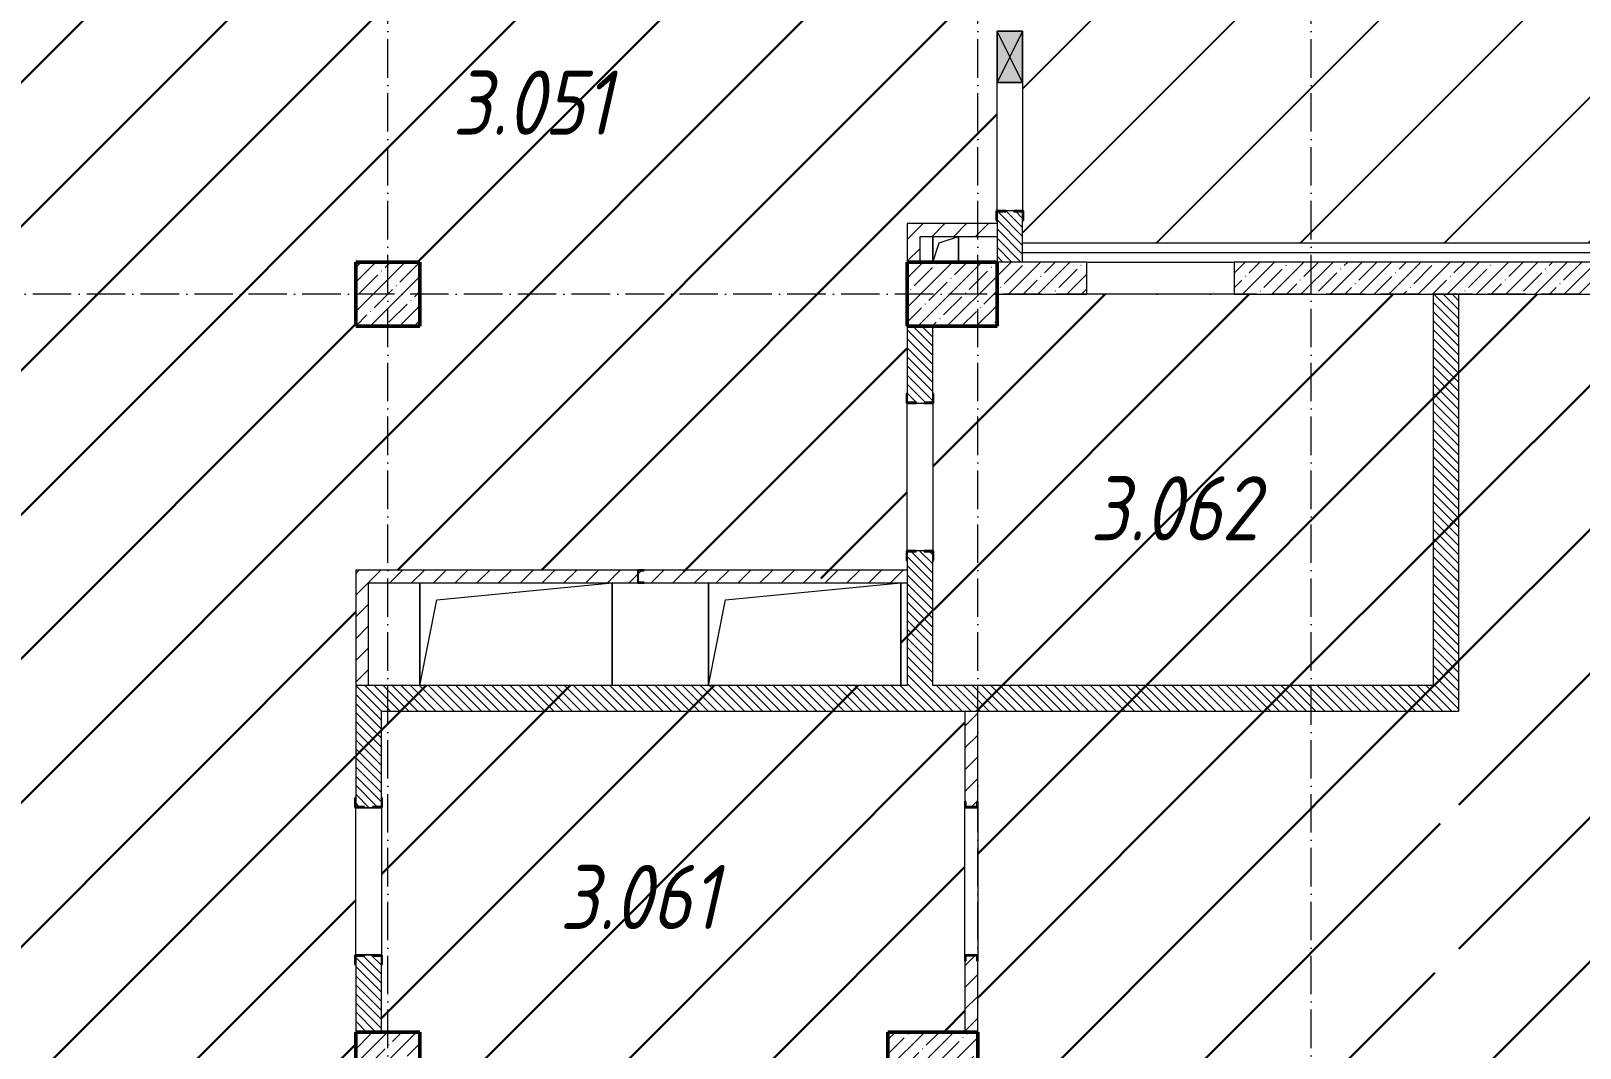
# Model space of a CAD drawing. Header units: millimetres. Extents: x -17017 to 628417, y -109036 to 199237.
# Drawn here: x 530578 to 542655, y -63910 to -55985 of the extents above; entities that cross this region are included whole.
import ezdxf

# ---------------------------------------------------------------- set-up
doc = ezdxf.new("R2010")
doc.units = ezdxf.units.MM
doc.linetypes.add('50_200_ШТРИХ_1Т_ш5_п1_п1_', pattern=[700, 500, -100, 0, -100])
for name, color, linetype, lineweight in [('A-DETL-____-OTLN-4', 7, 'Continuous', 18), ('A-DETL-GENF-OTLN', 7, 'Continuous', 9), ('A-FLOR-____-OTLN', 7, 'Continuous', 9), ('A-GENM-____-MCUT', 7, 'Continuous', 25), ('A-GENM-____-OTLN', 7, 'Continuous', 9), ('A-GENM-____-OTLN-1', 7, 'Continuous', 25), ('A-GLAZ-____-OTLN', 7, 'Continuous', 9), ('A-WALL-____-MCUT-1', 7, 'Continuous', 9), ('A-WALL-____-MCUT-3', 7, 'Continuous', 9), ('A-WALL-____-OTLN', 7, 'Continuous', 9), ('A-WALL-____-PATT-1', 7, 'Continuous', 9), ('A-WALL-FNSH-MCUT-1', 7, 'Continuous', 9), ('I-WALL-____-OTLN', 7, 'Continuous', 9), ('S-COLS-____-MCUT', 7, 'Continuous', 50), ('S-COLS-____-OTLN', 7, 'Continuous', 9), ('S-GRID-____-OTLN-1', 7, '50_200_ШТРИХ_1Т_ш5_п1_п1_', 9), ('Марки помещений', 7, 'Continuous', 9), ('стяжа', 7, 'Continuous', 30)]:
    doc.layers.add(name, color=color, linetype=linetype, lineweight=lineweight)
doc.styles.add('ISOCPEUR_I_2', font='isocpeui.ttf', dxfattribs={"width": 0.85, "height": 2.3})
pattern_1 = [(45, (239739.3, -3652.16), (-561.266, 561.266), [])]
pattern_2 = [(135, (523510.01, -90515.614), (-35.35534, -35.35534), [])]
pattern_3 = [(45, (523510.01, -90515.61), (-84.8528, 84.8528), [])]

# ---------------------------------------------------------------- blocks, each defined once
blk = doc.blocks.new('BSC_Колонна _Прямоугольная - 500х500-25976076-АР1_План отверстий 3 этажа в осях 1-64_А-ГГ')
at = {"layer": 'S-COLS-____-OTLN'}
h = blk.add_hatch(dxfattribs=at)
h.set_pattern_fill('FP_39', color=256, style=0, pattern_type=2)
h.set_pattern_definition([(45, (-9850, -32481.04), (-114.04925, 114.04925), []), (45, (-9735.95, -32481.04), (-114.04925, 114.04925), [201.613, -40.323, 3.353, -36.97])])
h.paths.add_polyline_path([(-250, -250), (250, -250), (250, 250), (-250, 250)], flags=0)
at = {"layer": 'S-COLS-____-MCUT'}
for p, q in [((250, 250), (-250, 250)), ((-250, 250), (-250, -250)), ((250, -250), (250, 250)), ((-250, -250), (250, -250))]:
    blk.add_line(p, q, dxfattribs=at)
blk = doc.blocks.new('BSC_Колонна _Прямоугольная - 500х500-V7-АР1_План отверстий 3 этажа в осях 1-64_А-ГГ')
at = {"layer": 'S-COLS-____-OTLN'}
h = blk.add_hatch(dxfattribs=at)
h.set_pattern_fill('FP_41', color=256, style=0, pattern_type=2)
h.set_pattern_definition([(45, (-9850, -26481.04), (-114.04925, 114.04925), []), (45, (-9735.95, -26481.04), (-114.04925, 114.04925), [201.613, -40.323, 3.353, -36.97])])
h.paths.add_polyline_path([(-250, -250), (250, -250), (250, 250), (-250, 250)], flags=0)
at = {"layer": 'S-COLS-____-MCUT'}
for p, q in [((250, 250), (-250, 250)), ((-250, 250), (-250, -250)), ((250, -250), (250, 250)), ((-250, -250), (250, -250))]:
    blk.add_line(p, q, dxfattribs=at)
blk = doc.blocks.new('BSC_Колонна _Прямоугольная - 500х700-V9-АР1_План отверстий 3 этажа в осях 1-64_А-ГГ')
at = {"layer": 'S-COLS-____-OTLN'}
h = blk.add_hatch(dxfattribs=at)
h.set_pattern_fill('FP_43', color=256, style=0, pattern_type=2)
h.set_pattern_definition([(315, (-32481.04, 14250), (114.04925, 114.04925), []), (315, (-32481.04, 14135.95), (114.04925, 114.04925), [201.613, -40.323, 3.353, -36.97])])
h.paths.add_polyline_path([(-250, 350), (-250, -350), (250, -350), (250, 350)], flags=0)
at = {"layer": 'S-COLS-____-MCUT'}
for p, q in [((250, 350), (-250, 350)), ((-250, 350), (-250, -350)), ((250, -350), (250, 350)), ((-250, -350), (250, -350))]:
    blk.add_line(p, q, dxfattribs=at)
blk = doc.blocks.new('BSC_Колонна _Прямоугольная - 500х700-V11-АР1_План отверстий 3 этажа в осях 1-64_А-ГГ')
at = {"layer": 'S-COLS-____-OTLN'}
h = blk.add_hatch(dxfattribs=at)
h.set_pattern_fill('FP_45', color=256, style=0, pattern_type=2)
h.set_pattern_definition([(315, (-26481.04, 14100), (114.04925, 114.04925), []), (315, (-26481.04, 13985.95), (114.04925, 114.04925), [201.613, -40.323, 3.353, -36.97])])
h.paths.add_polyline_path([(-250, 350), (-250, -350), (250, -350), (250, 350)], flags=0)
at = {"layer": 'S-COLS-____-MCUT'}
for p, q in [((250, 350), (-250, 350)), ((-250, 350), (-250, -350)), ((250, -350), (250, 350)), ((-250, -350), (250, -350))]:
    blk.add_line(p, q, dxfattribs=at)
blk = doc.blocks.new('154_Стойка_СКБ_Швеллер - СМ-2180_100-28318692-АР1_План отверстий 3 этажа в осях 1-64_А-ГГ')
at = {"layer": 'A-GENM-____-MCUT'}
for p, q in [((171, 50), (125, 50)), ((125, 50), (125, -50)), ((129.5, 42.4), (171, 42.4)), ((129.5, -42.4), (129.5, 42.4)), ((171, 42.4), (171, 50)), ((125, -50), (171, -50)), ((171, -42.4), (129.5, -42.4)), ((171, -50), (171, -42.4))]:
    blk.add_line(p, q, dxfattribs=at)
blk = doc.blocks.new('154_Стойка_СКБ_Уголок - СМ-2180_200-28268025-АР1_План отверстий 3 этажа в осях 1-64_А-ГГ')
at = {"layer": 'A-GENM-____-MCUT'}
for p, q in [((125, 156), (125, 81)), ((200, 156), (125, 156)), ((131, 81), (131, 150)), ((131, 150), (200, 150)), ((200, 150), (200, 156)), ((125, 81), (131, 81)), ((131, 19), (125, 19)), ((125, 19), (125, -56)), ((131, -50), (131, 19)), ((125, -56), (200, -56)), ((200, -50), (131, -50)), ((200, -56), (200, -50))]:
    blk.add_line(p, q, dxfattribs=at)
blk = doc.blocks.new('Стойка_Влож_Полоса боковая - Полоса-V165-АР1_План отверстий 3 этажа в осях 1-64_А-ГГ')
at = {"layer": 'A-GENM-____-OTLN'}
for p, q in [((-5, 60), (0, 60)), ((-5, -60), (-5, 60)), ((0, -60), (-5, -60))]:
    blk.add_line(p, q, dxfattribs=at)
blk = doc.blocks.new('Фахверк_СКБ_Уголок - 200_3960-28268576-АР1_План отверстий 3 этажа в осях 1-64_А-ГГ')
at = {"layer": 'A-GENM-____-MCUT'}
for p, q in [((200, 156), (125, 156)), ((125, 156), (125, 81)), ((131, 81), (131, 150)), ((131, 150), (200, 150)), ((200, 150), (200, 156)), ((125, 81), (131, 81)), ((131, 19), (125, 19)), ((125, 19), (125, -56)), ((131, -50), (131, 19)), ((125, -56), (200, -56)), ((200, -50), (131, -50)), ((200, -56), (200, -50))]:
    blk.add_line(p, q, dxfattribs=at)
blk = doc.blocks.new('154_Фахверк_СКБ_Швеллер - Тип_100_3960-28318856-АР1_План отверстий 3 этажа в осях 1-64_А-ГГ')
at = {"layer": 'A-GENM-____-MCUT'}
for p, q in [((175, 50), (125, 50)), ((125, 50), (125, -50)), ((128, 47), (175, 47)), ((128, -47), (128, 47)), ((175, 47), (175, 50)), ((125, -50), (175, -50)), ((175, -47), (128, -47)), ((175, -50), (175, -47))]:
    blk.add_line(p, q, dxfattribs=at)
blk = doc.blocks.new('AR_Отверстие прямоугольное _в плите_ - AR_Отверстие прямоугольное _в плите_-V202-АР1_План отверстий 3 этажа в осях 1-64_А-ГГ')
at = {"layer": 'A-GENM-____-OTLN'}
for p, q in [((-100, 100), (-100, -100)), ((-100, -100), (-50, 50)), ((-50, 50), (100, 100)), ((100, -100), (100, 100))]:
    blk.add_line(p, q, dxfattribs=at)
blk = doc.blocks.new('AR_Отверстие прямоугольное _в плите_ - AR_Отверстие прямоугольное _в плите_-30552723-АР1_План отверстий 3 этажа в осях 1-64_А-ГГ')
at = {"layer": 'A-GENM-____-OTLN'}
for p, q in [((-750, 400), (-750, -400)), ((-617, 267), (750, 400)), ((750, -400), (750, 400)), ((-750, -400), (-617, 267))]:
    blk.add_line(p, q, dxfattribs=at)
blk = doc.blocks.new('AR_Отверстие прямоугольное _в стене__БезПР - AR_Отверстие прямоугольное _в стене__БезПР-36428632-АР1_План отверстий 3 этажа в осях 1-64_А-ГГ')
at = {"layer": 'A-GLAZ-____-OTLN'}
blk.add_hatch(color=256, dxfattribs=at).paths.add_polyline_path([(-200, -100), (200, -100), (200, 100), (-200, 100)], flags=0)
at = {"layer": 'A-DETL-GENF-OTLN'}
for p, q in [((-200, -100), (-200, 100)), ((-200, 100), (200, 100)), ((200, 100), (-200, -100)), ((-200, 100), (200, -100)), ((200, 100), (-200, 100)), ((-200, 100), (-200, -100)), ((200, 100), (200, -100)), ((200, -100), (200, 100)), ((200, -100), (-200, -100)), ((-200, -100), (200, -100))]:
    blk.add_line(p, q, dxfattribs=at)
at = {"layer": 'A-GLAZ-____-OTLN'}
blk.add_line((200, 100), (-200, 100), dxfattribs=at)
blk = doc.blocks.new('3эт')
at = {"layer": 'S-GRID-____-OTLN-1', "color": 251, "ltscale": 0.6, "true_color": 0x636466}
for p, q in [((293620.7, -91346.1), (293620.7, -36982.5)), ((298220.7, -91346.1), (298220.7, -36982.5)), ((300820.7, -91346.1), (300820.7, -36982.5)), ((310478.4, -54382.4), (279101.9, -54382.4))]:
    blk.add_line(p, q, dxfattribs=at)

msp = doc.modelspace()

# ---------------------------------------------------------------- hatches: boundary and pattern name
h = msp.add_hatch()
h.set_pattern_fill('ANSI31', color=5, scale=250)
h.set_pattern_definition(pattern_1)
h.paths.add_polyline_path([(546810, -49985), (546804, -49985), (546804, -49910), (546806, -49585), (546710, -49585), (546710, -49185), (546810, -49185), (546810, -48810), (546804, -48810), (546804, -48735), (546810, -46935), (546560, -46935), (546560, -46685), (545660, -46685), (545660, -47335), (543710, -47335), (543660, -47335), (542210, -47335), (541810, -47335), (539310, -47335), (539310, -46685), (538410, -46685), (538410, -48135), (538066, -48135), (538066, -48185), (538060, -48215), (538060, -48185), (537991, -48185), (537929, -48185), (537860, -48185), (537860, -49010), (537860, -49079), (537929, -49079), (537991, -49080), (537991, -49079), (538060, -49079), (538060, -49010), (538066, -49010), (538066, -49135), (538310, -49135), (538310, -55610), (538316, -55610), (538316, -55685), (538310, -55985), (538310, -56385), (538310, -57385), (538316, -57385), (538316, -57460), (538313, -57635), (546060, -57635), (546060, -57785), (546360, -57785), (546810, -57785), (546810, -55985), (546804, -55985), (546804, -55910), (546810, -54860), (546804, -54860), (546804, -54785), (546810, -52985), (546804, -52985), (546804, -52910), (546808, -52485), (546710, -52485), (546710, -52285), (546360, -52285), (546360, -51785), (546810, -51785)])
h.paths.add_polyline_path([(541147, -53209), (542806, -53209), (542806, -52009), (541147, -52009)], flags=24)
at = {"layer": 'A-WALL-____-PATT-1'}
h = msp.add_hatch(dxfattribs=at)
h.set_pattern_fill('FP_6', color=256, style=0, pattern_type=2)
h.set_pattern_definition(pattern_2)
h.paths.add_polyline_path([(538110, -57785), (538310, -57785), (538310, -57391), (538241, -57391), (538241, -57385), (538179, -57385), (538179, -57391), (538110, -57391), (538110, -57460)], flags=0)
h.paths.add_polyline_path([(538241, -55685), (538241, -55679), (538310, -55679), (538310, -49335), (538110, -49335), (538110, -55679), (538179, -55679), (538179, -55685)], flags=0)
h = msp.add_hatch(dxfattribs=at)
h.set_pattern_fill('FP_4', color=256, style=0, pattern_type=2)
h.set_pattern_definition(pattern_3)
h.paths.add_polyline_path([(537510, -57785), (537510, -57485), (537410, -57485), (537410, -57785)], flags=0)
h = msp.add_hatch(dxfattribs=at)
h.set_pattern_fill('FP_4', color=256, style=0, pattern_type=2)
h.set_pattern_definition(pattern_3)
h.paths.add_polyline_path([(538110, -57585), (538110, -57485), (537510, -57485), (537510, -57585), (537636, -57585)], flags=0)
h = msp.add_hatch(dxfattribs=at)
h.set_pattern_fill('FP_38', color=256, style=0, pattern_type=2)
h.set_pattern_definition([(45, (523510, -90515.61), (-114.04925, 114.04925), []), (45, (523624.06, -90515.61), (-114.04925, 114.04925), [201.612, -40.322, 3.353, -36.97])])
h.paths.add_polyline_path([(546360, -58035), (546360, -57785), (539960, -57785), (539960, -58035), (544706, -58035)], flags=0)
h.paths.add_polyline_path([(538810, -58035), (538810, -57785), (538110, -57785), (538110, -58035)], flags=0)
h = msp.add_hatch(dxfattribs=at)
h.set_pattern_fill('FP_6', color=256, style=0, pattern_type=2)
h.set_pattern_definition(pattern_2)
h.paths.add_polyline_path([(541710, -61085), (541710, -58035), (541510, -58035), (541510, -61085)], flags=0)
h = msp.add_hatch(dxfattribs=at)
h.set_pattern_fill('FP_6', color=256, style=0, pattern_type=2)
h.set_pattern_definition(pattern_2)
h.paths.add_polyline_path([(537541, -61085), (537610, -61085), (537609, -60041), (537541, -60041), (537541, -60035), (537479, -60035), (537479, -60041), (537410, -60041), (537410, -61085)], flags=0)
h.paths.add_polyline_path([(537479, -58885), (537541, -58885), (537541, -58879), (537610, -58879), (537610, -58285), (537410, -58285), (537410, -58879), (537479, -58879)], flags=0)
h = msp.add_hatch(dxfattribs=at)
h.set_pattern_fill('FP_4', color=256, style=0, pattern_type=2)
h.set_pattern_definition(pattern_3)
h.paths.add_polyline_path([(534101, -60285), (535310, -60285), (535310, -60185), (533110, -60185), (533110, -60285), (533210, -60285)], flags=0)
h.paths.add_polyline_path([(535869, -60285), (537410, -60285), (537410, -60185), (535360, -60185), (535360, -60188), (535313, -60188), (535313, -60282), (535360, -60282), (535360, -60285)], flags=0)
h = msp.add_hatch(dxfattribs=at)
h.set_pattern_fill('FP_4', color=256, style=0, pattern_type=2)
h.set_pattern_definition(pattern_3)
h.paths.add_polyline_path([(533210, -61085), (533210, -60285), (533110, -60285), (533110, -61085)], flags=0)
h = msp.add_hatch(dxfattribs=at)
h.set_pattern_fill('FP_6', color=256, style=0, pattern_type=2)
h.set_pattern_definition(pattern_2)
h.paths.add_polyline_path([(541710, -61285), (541710, -61085), (533110, -61085), (533110, -61285), (541171, -61285)], flags=0)
h = msp.add_hatch(dxfattribs=at)
h.set_pattern_fill('FP_6', color=256, style=0, pattern_type=2)
h.set_pattern_definition(pattern_2)
h.paths.add_polyline_path([(533110, -63785), (533310, -63785), (533310, -63191), (533241, -63191), (533241, -63185), (533179, -63185), (533179, -63191), (533110, -63191), (533110, -63260)], flags=0)
h.paths.add_polyline_path([(533241, -62035), (533241, -62029), (533310, -62029), (533310, -61285), (533110, -61285), (533110, -62029), (533179, -62029), (533179, -62035)], flags=0)
h = msp.add_hatch(dxfattribs=at)
h.set_pattern_fill('FP_4', color=256, style=0, pattern_type=2)
h.set_pattern_definition(pattern_3)
h.paths.add_polyline_path([(537952, -63785), (537960, -63785), (537960, -63231), (537952, -63230), (537952, -63189), (537868, -63189), (537868, -63231), (537860, -63231), (537860, -63785)], flags=0)
h.paths.add_polyline_path([(537952, -62030), (537952, -61989), (537960, -61989), (537960, -61285), (537860, -61285), (537860, -61989), (537868, -61989), (537868, -62030)], flags=0)
at = {"layer": 'стяжа'}
h = msp.add_hatch(dxfattribs=at)
h.set_pattern_fill('ANSI31', color=5, scale=250)
h.set_pattern_definition(pattern_1)
h.paths.add_polyline_path([(528910, -76885), (528904, -76885), (528904, -76810), (528910, -76585), (528610, -76585), (528310, -76585), (528310, -75485), (528310, -75085), (528310, -72785), (528610, -72785), (529110, -72785), (529110, -72560), (529110, -72410), (529116, -72410), (529116, -72479), (529116, -72485), (529116, -72560), (529110, -72785), (529110, -73285), (529112, -73310), (529116, -73310), (529116, -73385), (529110, -73630), (529110, -73880), (529110, -74085), (529116, -74085), (529116, -74160), (529116, -74285), (529110, -74460), (529110, -74910), (529116, -74910), (529116, -74979), (529116, -74985), (529116, -75060), (529110, -76085), (529110, -76585), (529110, -76810), (529116, -76810), (529116, -76885), (529110, -78585), (529116, -78585), (529116, -78660), (529110, -78810), (529116, -78810), (529116, -78885), (529110, -79585), (529116, -79585), (529116, -79660), (529116, -79785), (529110, -80485), (529110, -80985), (533110, -80985), (533110, -80485), (533110, -80360), (533104, -80360), (533104, -80285), (533110, -79135), (533104, -79135), (533104, -79060), (533110, -78560), (533104, -78560), (533104, -78480), (533110, -78480), (533110, -76785), (533104, -76785), (533104, -76710), (533110, -76585), (533110, -76085), (533110, -74460), (533110, -74160), (533110, -73985), (533110, -73585), (533110, -73285), (532510, -73285), (532510, -73031), (532510, -72285), (532510, -71900), (532510, -71750), (532510, -71335), (532510, -70235), (532510, -70085), (533110, -70085), (533110, -69960), (533104, -69960), (533104, -69880), (533110, -69880), (533110, -69285), (533110, -68785), (533110, -68185), (533104, -68185), (533104, -68110), (533110, -67985), (533110, -67585), (532410, -67585), (532410, -67285), (532410, -66685), (532410, -66535), (532410, -66285), (532410, -66235), (532410, -65635), (532410, -64885), (532410, -64285), (532410, -64185), (533110, -64185), (533110, -63785), (533110, -63260), (533104, -63260), (533104, -63180), (533110, -63180), (533110, -62035), (533104, -62035), (533104, -61960), (533110, -61085), (533110, -60185), (535310, -60185), (535360, -60185), (537410, -60285), (537360, -60285), (537360, -61085), (533110, -61085), (533110, -62029), (533179, -62029), (533229, -62035), (533310, -62035), (533310, -61960), (533310, -61285), (541710, -61285), (541710, -58035), (541510, -58035), (541510, -61085), (537610, -61085), (537610, -60041), (537541, -60041), (537541, -60035), (537410, -60035), (537410, -58885), (537404, -58885), (537404, -58810), (537410, -58285), (537410, -57785), (537410, -57485), (538104, -57485), (538104, -57385), (538110, -56385), (538110, -55985), (538110, -55685), (538104, -55685), (538104, -55585), (537410, -55585), (537410, -55485), (537410, -54485), (537410, -53935), (537410, -52285), (537410, -51785), (537410, -51335), (537410, -49235), (537860, -49235), (537860, -49085), (537854, -49085), (537854, -49010), (537860, -48185), (537854, -48185), (537854, -48110), (537854, -48035), (537860, -47535), (537860, -47085), (537860, -46685), (537860, -44885), (537860, -43285), (537610, -43285), (537610, -43135), (537410, -43135), (537011, -43041), (536910, -43041), (535110, -43035), (535110, -43041), (535035, -43041), (533610, -43035), (533610, -43285), (533610, -43610), (533616, -43610), (533616, -43685), (533610, -44425), (533610, -44825), (533610, -45310), (533616, -45310), (533616, -45379), (533616, -45385), (533616, -45460), (533610, -46285), (533610, -46785), (533610, -46885), (533610, -48935), (533560, -49085), (533410, -49085), (533410, -49135), (529110, -49135), (529110, -51785), (529110, -52285), (529110, -52510), (529116, -52510), (529116, -52585), (529041, -52585), (528910, -52585), (528910, -54380), (529110, -54380), (529110, -54310), (529116, -54310), (529116, -54379), (529116, -54385), (529116, -54460), (529110, -54785), (529110, -55285), (529110, -55585), (529116, -55585), (529116, -55660), (529110, -55660), (529110, -55591), (528979, -55591), (528979, -55585), (528904, -55585), (528904, -55660), (528910, -55660), (528910, -56479), (529041, -56479), (529041, -56485), (529110, -56485), (529110, -57785), (529110, -58285), (529110, -58610), (529116, -58610), (529116, -58785), (529110, -58785), (529110, -59185), (529110, -60310), (529116, -60310), (529116, -60379), (529116, -60385), (529116, -60460), (529110, -63785), (529110, -64285), (529110, -64710), (529116, -64710), (529116, -64785), (529116, -64791), (529116, -64860), (529110, -65085), (529110, -65685), (529110, -65860), (529116, -65860), (529116, -65929), (529116, -65935), (529116, -66010), (529110, -66785), (529110, -67285), (529110, -68410), (529116, -68410), (529116, -68485), (529116, -68491), (529116, -68560), (529110, -69185), (529110, -69560), (529116, -69560), (529116, -69629), (529116, -69635), (529116, -69710), (529110, -70195), (529110, -70595), (529110, -71335), (529110, -71510), (529116, -71510), (529116, -71585), (529116, -71591), (529116, -71735), (528910, -71735), (528910, -71660), (528904, -71660), (528904, -71591), (528904, -71585), (528904, -71510), (528910, -71335), (529110, -71335), (529110, -70595), (528910, -70595), (528910, -70485), (528610, -70485), (528610, -71185), (528510, -71285), (528510, -69785), (528456, -69785), (527260, -69785), (527085, -69785), (527085, -71860), (521710, -71860), (521710, -69785), (521310, -69785), (521310, -70560), (521316, -70560), (521316, -70635), (521310, -72435), (521316, -72435), (521316, -72585), (521410, -72585), (521410, -72785), (521560, -72785), (521560, -73285), (521310, -73285), (521310, -73560), (521316, -73560), (521316, -73635), (521310, -75435), (521316, -75435), (521316, -75510), (521312, -75885), (521410, -75885), (521410, -76085), (521560, -76085), (521560, -76585), (521410, -76585), (521410, -76785), (521316, -76808), (521316, -76885), (521310, -78685), (521316, -78685), (521316, -78760), (521310, -80485), (521560, -80485), (521560, -80735), (523695, -80735), (523695, -80235), (525660, -80235), (526210, -80235), (528310, -80235), (528310, -78685), (528904, -78685), (528904, -78585)])
h.paths.add_polyline_path([(528904, -72560), (528904, -72485), (528904, -72479), (528910, -72479), (529070, -72480), (529070, -72485), (528979, -72485), (528979, -72491), (528910, -72491), (528910, -72560)], flags=16)
h.paths.add_polyline_path([(533110, -58285), (533110, -57785), (533610, -57785), (533610, -58285)], flags=16)
h.paths.add_polyline_path([(537404, -60110), (537404, -60041), (537410, -60041), (537410, -60110)], flags=16)
h.paths.add_polyline_path([(529116, -56485), (529116, -56410), (529110, -56410), (529110, -56479)], flags=16)
h.paths.add_polyline_path([(533110, -52285), (533110, -51785), (533610, -51785), (533610, -52285)], flags=16)
h.paths.add_polyline_path([(528910, -65685), (528910, -65085), (528910, -64860), (528904, -64860), (528904, -64791), (528904, -64785), (528904, -64635), (528360, -64635), (528360, -63285), (528360, -62935), (528360, -62860), (528360, -62060), (528360, -61035), (528206, -61035), (528160, -61035), (527010, -61035), (526964, -61035), (526810, -61035), (526810, -61485), (526110, -61485), (526110, -61035), (523710, -61035), (523660, -61035), (521310, -61035), (521310, -61560), (521316, -61560), (521316, -61635), (521310, -63785), (521560, -63785), (521560, -64285), (521410, -64285), (521410, -64485), (521310, -66435), (521310, -66435), (521316, -66435), (521316, -66585), (521410, -66585), (521410, -66785), (521560, -66785), (521560, -66935), (524960, -66935), (524960, -66535), (525060, -66535), (525360, -66535), (526810, -66535), (526860, -66535), (528460, -66535), (528910, -66535), (528910, -66010), (528904, -66010), (528904, -65935), (528904, -65929), (528904, -65860)], flags=17)
h.paths.add_polyline_path([(526885, -69785), (524260, -69785), (524210, -69785), (521910, -69785), (521910, -71660), (526885, -71660)], flags=17)
h.paths.add_polyline_path([(536910, -80135), (537260, -80135), (537260, -78735), (535360, -78735), (535310, -78735), (533310, -78735), (533310, -79060), (533316, -79060), (533316, -79135), (533310, -80285), (533316, -80285), (533316, -80360), (533310, -80485), (533610, -80485), (533610, -80735), (536910, -80735), (536910, -80535)], flags=17)
h.paths.add_polyline_path([(555335, -85285), (554710, -85285), (552310, -85285), (552310, -85035), (552110, -85035), (551010, -85035), (550560, -85035), (549310, -85035), (549310, -84935), (549310, -84635), (548985, -84635), (548985, -84641), (548910, -84641), (548910, -84635), (548460, -84635), (548060, -84635), (547210, -84635), (547210, -84641), (547135, -84641), (546710, -84638), (546710, -85235), (545810, -85235), (543310, -85235), (542610, -85235), (542610, -84641), (542510, -84641), (542510, -84635), (541960, -84635), (541560, -84635), (540810, -84635), (540810, -84935), (540810, -85035), (539460, -85035), (539010, -85035), (538510, -85035), (538510, -92185), (540310, -92185), (540310, -91935), (540810, -91935), (540810, -92085), (541010, -92085), (541010, -92185), (543310, -92185), (543310, -91935), (543810, -91935), (543810, -92085), (544010, -92085), (544010, -92185), (546310, -92185), (546310, -92179), (546385, -92179), (546760, -92181), (546760, -92085), (546960, -92085), (546960, -92185), (547435, -92185), (547435, -92179), (547510, -92179), (549310, -92185), (549310, -91935), (549810, -91935), (549810, -92085), (550010, -92085), (550010, -92185), (550435, -92185), (550435, -92179), (550510, -92179), (552310, -92185), (552310, -91935), (552810, -91935), (552810, -92185), (553435, -92185), (553435, -92179), (553510, -92179), (555310, -92185), (555310, -92179)])
h.paths.add_polyline_path([(558310, -88035), (558310, -87985), (558310, -85185), (557910, -85185), (557910, -84635), (557785, -84635), (557785, -84641), (557710, -84641), (557710, -84635), (557065, -84635), (556815, -84635), (556560, -84635), (556560, -84641), (556485, -84641), (556210, -84636), (556210, -85185), (555535, -85185), (555535, -92185), (556435, -92185), (556435, -92179), (556510, -92179), (558310, -92185), (558310, -91935), (558310, -91885), (558310, -90735), (558310, -90689)])
h.paths.add_polyline_path([(586160, -85035), (581160, -85035), (581160, -84635), (580260, -84635), (580260, -84641), (580185, -84641), (579535, -84635), (579535, -84641), (579460, -84641), (579460, -84635), (578960, -84635), (578560, -84635), (577760, -84635), (577760, -84641), (577685, -84641), (577360, -84635), (577360, -84935), (577010, -84935), (577010, -85385), (576910, -85385), (576860, -85385), (575660, -85385), (574260, -85385), (574260, -85135), (571960, -85135), (571360, -85135), (571310, -85135), (571210, -85135), (571210, -84641), (571110, -84641), (570700, -84635), (569800, -84635), (569310, -84635), (569310, -84641), (569160, -84641), (569160, -85035), (567860, -85035), (567860, -84935), (567860, -84635), (567735, -84635), (567735, -84641), (567660, -84641), (567220, -84635), (566820, -84635), (565960, -84635), (565960, -84641), (565910, -84641), (565910, -85185), (564860, -85185), (564060, -85185), (563760, -85185), (563160, -85185), (563060, -85185), (561860, -85185), (561860, -91935), (562360, -91935), (562360, -92085), (562560, -92085), (562385, -92110), (562360, -92185), (562360, -92435), (562704, -92435), (562704, -92366), (562710, -92254), (562710, -92435), (564510, -92435), (564510, -92366), (564510, -92254), (564510, -92179), (564660, -92179), (564660, -92085), (564860, -92085), (564860, -91935), (565360, -91935), (565360, -92085), (565560, -92085), (565385, -92110), (565360, -92185), (565360, -92435), (565704, -92435), (565704, -92366), (565710, -92254), (565710, -92435), (567510, -92435), (567510, -92366), (567510, -92254), (567510, -92179), (567585, -92179), (567860, -92185), (567860, -91935), (568360, -91935), (568360, -92085), (568560, -92085), (568385, -92110), (568360, -92185), (568360, -92435), (568704, -92435), (568704, -92366), (568710, -92254), (568710, -92435), (573510, -92435), (573510, -92366), (573510, -92254), (573510, -92179), (573660, -92179), (573660, -92085), (573860, -92085), (573860, -91935), (574360, -91935), (574360, -92185), (574635, -92185), (574635, -92179), (574710, -92179), (576510, -92185), (576510, -92179), (576660, -92179), (576660, -92085), (576860, -92085), (576860, -91935), (577360, -91935), (577360, -92085), (577560, -92085), (577385, -92110), (577360, -92185), (577360, -92435), (577704, -92435), (577704, -92366), (577710, -92254), (577710, -92435), (579510, -92435), (579510, -92366), (579510, -92254), (579510, -92179), (579585, -92179), (580635, -92185), (580635, -92179), (580710, -92179), (582510, -92185), (582510, -92179), (582660, -92179), (582660, -92085), (582860, -92085), (582860, -91935), (583360, -91935), (583360, -92185), (583635, -92185), (583635, -92179), (583710, -92179), (585510, -92185), (585510, -92179), (585660, -92179), (585660, -92085), (585860, -92085), (585860, -91935), (586160, -91935)])
h.paths.add_polyline_path([(562704, -92185), (562635, -92185), (562635, -92179), (562704, -92179)], flags=16)
h.paths.add_polyline_path([(565635, -92179), (565704, -92179), (565704, -92185), (565635, -92185)], flags=16)
h.paths.add_polyline_path([(568635, -92179), (568704, -92179), (568704, -92185), (568635, -92185)], flags=16)
h.paths.add_polyline_path([(577635, -92179), (577704, -92179), (577704, -92185), (577635, -92185)], flags=16)
h.paths.add_polyline_path([(560505, -85335), (558410, -85335), (558410, -87985), (558410, -88035), (558410, -90460), (560505, -90460)], flags=17)
h.paths.add_polyline_path([(561810, -85335), (560705, -85335), (560705, -90660), (558410, -90660), (558410, -90735), (558410, -91935), (558810, -91935), (558810, -92185), (559435, -92185), (559435, -92179), (559510, -92179), (561310, -92185), (561310, -91935), (561810, -91935)])
h.paths.add_polyline_path([(524295, -77976), (525954, -77976), (525954, -76776), (524295, -76776)], flags=24)
h.paths.add_polyline_path([(533689, -57118), (535279, -57118), (535279, -55918), (533689, -55918)], flags=24)
h.paths.add_polyline_path([(523885, -64232), (525586, -64232), (525586, -63032), (523885, -63032)], flags=24)
h.paths.add_polyline_path([(534085, -80327), (535729, -80327), (535729, -79127), (534085, -79127)], flags=24)
h.paths.add_polyline_path([(543427, -78355), (545084, -78355), (545084, -77155), (543427, -77155)], flags=9)
h.paths.add_polyline_path([(547127, -88804), (548814, -88804), (548814, -87604), (547127, -87604)], flags=24)
h.paths.add_polyline_path([(555836, -88785), (557494, -88785), (557494, -87585), (555836, -87585)], flags=24)
h.paths.add_polyline_path([(571632, -88582), (573291, -88582), (573291, -87382), (571632, -87382)], flags=24)
h.paths.add_polyline_path([(589685, -88724), (591318, -88724), (591318, -87524), (589685, -87524)], flags=9)
h.paths.add_polyline_path([(579987, -83561), (581665, -83561), (581665, -82361), (579987, -82361)], flags=9)
h = msp.add_hatch(dxfattribs=at)
h.set_pattern_fill('ANSI31', color=5, scale=250)
h.set_pattern_definition(pattern_1)
h.paths.add_polyline_path([(541510, -58035), (539960, -58035), (538810, -58035), (538110, -58035), (538110, -58285), (537610, -58285), (537610, -58810), (537616, -58810), (537616, -58885), (537610, -60035), (537616, -60035), (537616, -60110), (537610, -61085), (541510, -61085)])
h.paths.add_polyline_path([(537860, -62035), (537860, -61989), (537860, -61285), (533310, -61285), (533310, -61960), (533316, -61960), (533316, -62035), (533310, -63185), (533316, -63185), (533316, -63260), (533310, -63785), (533610, -63785), (533610, -64185), (535410, -64185), (535460, -64185), (537260, -64185), (537260, -63785), (537860, -63785), (537860, -63231), (537860, -63185)])
h = msp.add_hatch(dxfattribs=at)
h.set_pattern_fill('ANSI31', color=3, scale=250)
h.set_pattern_definition(pattern_1)
h.paths.add_polyline_path([(541710, -64985), (533310, -64985), (533310, -78635), (540980, -78635)])
h.paths.add_polyline_path([(538560, -64185), (541710, -64185), (541710, -64985), (538560, -64985)])
h.paths.add_polyline_path([(541710, -61285), (537960, -61285), (537960, -64185), (541710, -64185)])
h.paths.add_polyline_path([(541710, -58035), (546810, -58035), (546810, -80485), (540910, -80610)])

# ---------------------------------------------------------------- linework, layer by layer
at = {"layer": 'A-DETL-____-OTLN-4'}
for p, q in [((538310, -57635), (546060, -57635)), ((538310, -57710), (545985, -57710))]:
    msp.add_line(p, q, dxfattribs=at)
at = {"layer": 'A-FLOR-____-OTLN'}
for p, q in [((537610, -57785), (537610, -57585)), ((537810, -57585), (537810, -57785)), ((533610, -61085), (533610, -60285)), ((535110, -60285), (535110, -61085)), ((535860, -61085), (535860, -60285)), ((537360, -60285), (537360, -61085))]:
    msp.add_line(p, q, dxfattribs=at)
at = {"layer": 'A-WALL-____-MCUT-1'}
for p, q in [((538810, -57785), (538110, -57785)), ((538810, -58035), (538810, -57785)), ((546360, -57785), (539960, -57785)), ((539960, -57785), (539960, -58035)), ((538110, -58035), (538810, -58035)), ((539960, -58035), (546360, -58035))]:
    msp.add_line(p, q, dxfattribs=at)
at = {"layer": 'A-WALL-____-MCUT-3'}
for p, q in [((538110, -57460), (538110, -57785)), ((538241, -57385), (538179, -57385)), ((538310, -57785), (538310, -57460)), ((541510, -58035), (541510, -61085)), ((541710, -61285), (541710, -58035)), ((537410, -58285), (537410, -58810)), ((537610, -58810), (537610, -58285)), ((537479, -58885), (537541, -58885)), ((537410, -60110), (537410, -61085)), ((537541, -60035), (537479, -60035)), ((537610, -61085), (537610, -60110)), ((537410, -61085), (533110, -61085)), ((533110, -61085), (533110, -61960)), ((541510, -61085), (537610, -61085)), ((533310, -61285), (541710, -61285)), ((533310, -61960), (533310, -61285)), ((533179, -62035), (533241, -62035)), ((533110, -63260), (533110, -63785)), ((533241, -63185), (533179, -63185)), ((533310, -63785), (533310, -63260))]:
    msp.add_line(p, q, dxfattribs=at)
at = {"layer": 'A-WALL-____-OTLN'}
for p, q in [((538810, -57785), (539960, -57785)), ((539960, -58035), (538810, -58035))]:
    msp.add_line(p, q, dxfattribs=at)
at = {"layer": 'A-WALL-FNSH-MCUT-1'}
for p, q in [((537410, -57485), (537410, -57785)), ((538110, -57485), (537410, -57485)), ((537510, -57785), (537510, -57585)), ((537510, -57585), (538110, -57585)), ((535310, -60185), (533110, -60185)), ((533110, -60185), (533110, -61085)), ((537410, -60185), (535360, -60185)), ((533210, -60285), (535310, -60285)), ((533210, -61085), (533210, -60285)), ((535360, -60285), (537410, -60285)), ((537860, -61285), (537860, -61989)), ((537960, -61989), (537960, -61285)), ((537860, -63231), (537860, -63785)), ((537960, -63785), (537960, -63231))]:
    msp.add_line(p, q, dxfattribs=at)
at = {"layer": 'I-WALL-____-OTLN'}
for p, q in [((538110, -57385), (538110, -56385)), ((538310, -56385), (538310, -57385)), ((537410, -60035), (537410, -58885)), ((537610, -58885), (537610, -60035)), ((533110, -63185), (533110, -62035)), ((533310, -62035), (533310, -63185)), ((537860, -63185), (537860, -62035)), ((537960, -62035), (537960, -63185))]:
    msp.add_line(p, q, dxfattribs=at)

# ---------------------------------------------------------------- block references
at = {"layer": 'A-GENM-____-OTLN'}
for name, p in [('AR_Отверстие прямоугольное _в плите_ - AR_Отверстие прямоугольное _в плите_-V202-АР1_План отверстий 3 этажа в осях 1-64_А-ГГ', (537710, -57685)), ('AR_Отверстие прямоугольное _в плите_ - AR_Отверстие прямоугольное _в плите_-30552723-АР1_План отверстий 3 этажа в осях 1-64_А-ГГ', (534360, -60685)), ('AR_Отверстие прямоугольное _в плите_ - AR_Отверстие прямоугольное _в плите_-30552723-АР1_План отверстий 3 этажа в осях 1-64_А-ГГ', (536610, -60685))]:
    msp.add_blockref(name, p, dxfattribs=at)
for p, rotation in [((533210, -62035), 89.99999999999991), ((533210, -63185), 269.9999999999999)]:
    msp.add_blockref('Стойка_Влож_Полоса боковая - Полоса-V165-АР1_План отверстий 3 этажа в осях 1-64_А-ГГ', p, dxfattribs=dict(at, rotation=rotation))
at = {"layer": 'A-GENM-____-OTLN-1'}
for name, p, rotation in [('Фахверк_СКБ_Уголок - 200_3960-28268576-АР1_План отверстий 3 этажа в осях 1-64_А-ГГ', (538160, -57260), 270.0000000000007), ('154_Стойка_СКБ_Уголок - СМ-2180_200-28268025-АР1_План отверстий 3 этажа в осях 1-64_А-ГГ', (537560, -59010), 90.00000000000071), ('154_Стойка_СКБ_Уголок - СМ-2180_200-28268025-АР1_План отверстий 3 этажа в осях 1-64_А-ГГ', (537460, -59910), 270.0000000000007), ('154_Стойка_СКБ_Уголок - СМ-2180_200-28268025-АР1_План отверстий 3 этажа в осях 1-64_А-ГГ', (533260, -62160), 89.99999999999991), ('154_Стойка_СКБ_Швеллер - СМ-2180_100-28318692-АР1_План отверстий 3 этажа в осях 1-64_А-ГГ', (537910, -62160), 89.99999999999991), ('154_Стойка_СКБ_Уголок - СМ-2180_200-28268025-АР1_План отверстий 3 этажа в осях 1-64_А-ГГ', (533160, -63060), 269.9999999999999), ('154_Стойка_СКБ_Швеллер - СМ-2180_100-28318692-АР1_План отверстий 3 этажа в осях 1-64_А-ГГ', (537910, -63060), 269.9999999999999)]:
    msp.add_blockref(name, p, dxfattribs=dict(at, rotation=rotation))
msp.add_blockref('154_Фахверк_СКБ_Швеллер - Тип_100_3960-28318856-АР1_План отверстий 3 этажа в осях 1-64_А-ГГ', (535185, -60235), dxfattribs=at)
at = {"layer": 'A-GLAZ-____-OTLN', "rotation": 270.0000000000007}
msp.add_blockref('AR_Отверстие прямоугольное _в стене__БезПР - AR_Отверстие прямоугольное _в стене__БезПР-36428632-АР1_План отверстий 3 этажа в осях 1-64_А-ГГ', (538210, -56185), dxfattribs=at)
at = {"layer": 'S-COLS-____-OTLN'}
for name, p in [('BSC_Колонна _Прямоугольная - 500х500-25976076-АР1_План отверстий 3 этажа в осях 1-64_А-ГГ', (533360, -58035)), ('BSC_Колонна _Прямоугольная - 500х500-V7-АР1_План отверстий 3 этажа в осях 1-64_А-ГГ', (533360, -64035))]:
    msp.add_blockref(name, p, dxfattribs=at)
at = {"layer": 'S-COLS-____-OTLN', "rotation": 89.9999999999999}
for name, p in [('BSC_Колонна _Прямоугольная - 500х700-V9-АР1_План отверстий 3 этажа в осях 1-64_А-ГГ', (537760, -58035)), ('BSC_Колонна _Прямоугольная - 500х700-V11-АР1_План отверстий 3 этажа в осях 1-64_А-ГГ', (537610, -64035))]:
    msp.add_blockref(name, p, dxfattribs=at)
at = {"layer": 'стяжа'}
msp.add_blockref('3эт', (239739, -3652), dxfattribs=at)

# ---------------------------------------------------------------- texts
at = {"layer": 'Марки помещений', "char_height": 500, "width": 737.55, "attachment_point": 1, "style": 'ISOCPEUR_I_2'}
for s, insert in [('3.051', (533865, -56293)), ('3.062', (538836, -59454)), ('3.061', (534701, -62483))]:
    msp.add_mtext(s, dxfattribs=dict(at, insert=insert))

doc.saveas('drawing.dxf')
